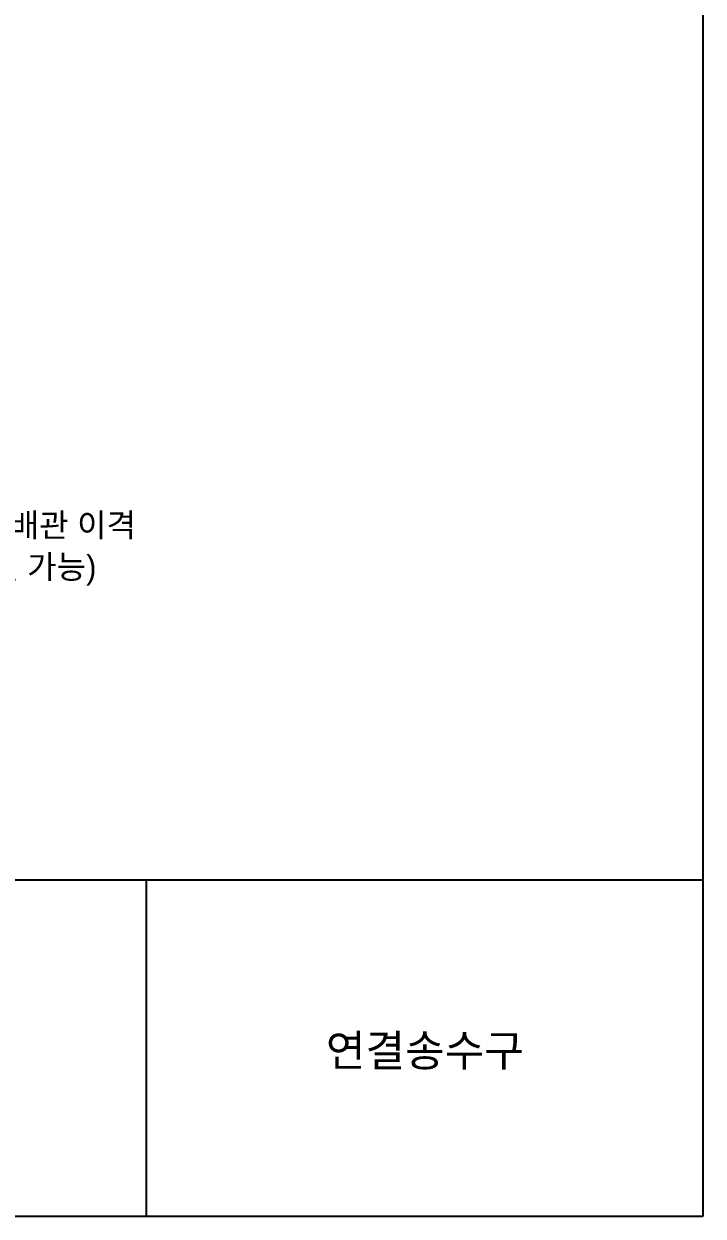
# Model space of a CAD drawing. Header units: millimetres. Extents: x 0 to 42050, y 0 to 29700.
# Drawn here: x 29914 to 32965, y 10141 to 15496 of the extents above; entities that cross this region are included whole.
import ezdxf
from ezdxf.enums import TextEntityAlignment as Align

# ---------------------------------------------------------------- set-up
doc = ezdxf.new("R2010")
doc.units = ezdxf.units.MM
doc.header["$LTSCALE"] = 50
for name, color, linetype in [('FONT', 3, 'Continuous'), ('FORM', 4, 'Continuous'), ('TEXT', 2, 'Continuous')]:
    doc.layers.add(name, color=color, linetype=linetype)
doc.styles.add('돋움', font='')
doc.styles.get('돋움').set_extended_font_data('Dotum')

msp = doc.modelspace()

# ---------------------------------------------------------------- linework, layer by layer
at = {"layer": 'FORM'}
for p, q in [((32965.4, 10141.3), (32965.4, 22281)), ((24465.4, 11652.4), (32965.4, 11652.4)), ((30465.4, 10141.3), (30465.4, 11652.4)), ((24465.4, 10141.3), (32965.4, 10141.3))]:
    msp.add_line(p, q, dxfattribs=at)

# ---------------------------------------------------------------- texts
at = {"layer": 'FONT', "style": '돋움'}
for s, p in [('조경용수, 소방용수 배관 이격', (28674.5, 13191.7)), ('(동일 깊이도  매설 가능)', (28801.5, 13004.4))]:
    msp.add_text(s, height=105.6, dxfattribs=at).set_placement(p)
at = {"layer": 'TEXT', "color": 6, "linetype": 'Continuous', "style": '돋움'}
msp.add_text('연결송수구', height=141.75, dxfattribs=at).set_placement((31715.4, 10885.1), align=Align.MIDDLE_CENTER)

doc.saveas('drawing.dxf')
